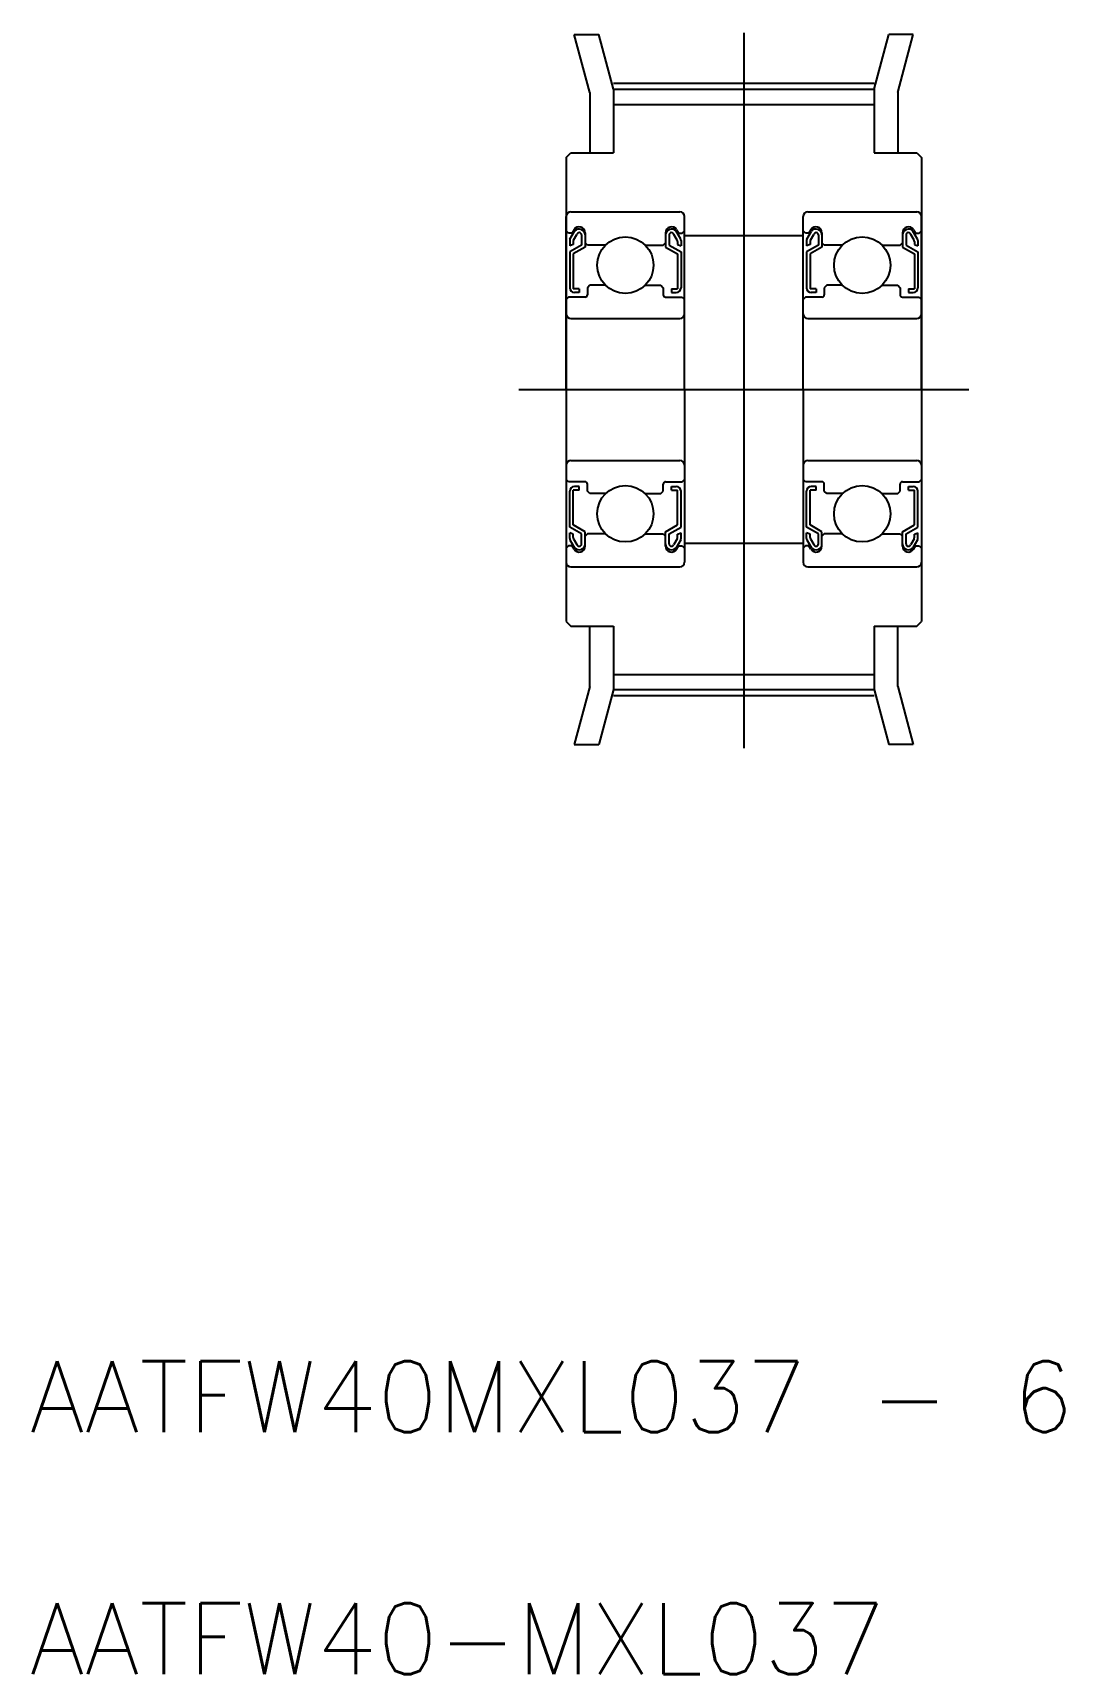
# Model space of a CAD drawing. Extents: x 22 to 65.5, y 0.3 to 69.7.
import ezdxf
from ezdxf.enums import TextEntityAlignment as Align

# ---------------------------------------------------------------- set-up
doc = ezdxf.new("R2010")
doc.units = 0
doc.linetypes.add('CENTER', pattern=[50.8, 31.75, -6.35, 6.35, -6.35])
doc.layers.get('0').update_dxf_attribs({"linetype": 'CONTINUOUS'})
doc.layers.add('CENTER', color=1, linetype='CONTINUOUS')
doc.styles.get("Standard").update_dxf_attribs({"font": 'txt.shx', "bigfont": 'bigfont.shx'})

msp = doc.modelspace()

# ---------------------------------------------------------------- linework, layer by layer
at = {"color": 7, "linetype": 'CONTINUOUS'}
for p, q in [((45.491, 67.136), (44.834, 69.587)), ((44.834, 69.587), (45.869, 69.587)), ((46.491, 67.267), (45.869, 69.587)), ((57.491, 67.267), (58.112, 69.587)), ((59.147, 69.587), (58.112, 69.587)), ((58.491, 67.136), (59.147, 69.587)), ((46.491, 67.267), (57.491, 67.267)), ((46.491, 67.267), (46.491, 64.587)), ((57.491, 67.267), (57.491, 64.587)), ((45.491, 67.136), (45.491, 64.587)), ((46.491, 66.627), (57.491, 66.627)), ((58.491, 67.136), (58.491, 64.587)), ((44.491, 64.387), (44.691, 64.587)), ((44.691, 64.587), (46.491, 64.587)), ((57.491, 64.587), (59.291, 64.587)), ((59.291, 64.587), (59.491, 64.387)), ((44.491, 64.387), (44.491, 44.787)), ((59.491, 64.387), (59.491, 44.787)), ((44.491, 54.587), (44.491, 61.887)), ((44.691, 62.087), (49.291, 62.087)), ((49.491, 54.587), (49.491, 61.887)), ((54.491, 54.587), (54.491, 61.887)), ((54.691, 62.087), (59.291, 62.087)), ((59.491, 54.587), (59.491, 61.887)), ((44.591, 61.187), (44.491, 61.287)), ((44.741, 61.187), (44.591, 61.187)), ((44.654, 60.934), (44.851, 61.276)), ((44.824, 61.332), (44.741, 61.187)), ((44.804, 60.894), (44.943, 61.135)), ((45.141, 61.112), (45.141, 60.687)), ((45.291, 61.207), (45.291, 60.787)), ((45.291, 61.112), (45.291, 60.601)), ((48.691, 61.207), (48.691, 60.787)), ((48.691, 61.112), (48.691, 60.601)), ((48.841, 61.112), (48.841, 60.687)), ((49.177, 60.894), (49.038, 61.135)), ((49.327, 60.934), (49.13, 61.276)), ((49.157, 61.332), (49.241, 61.187)), ((49.241, 61.187), (49.391, 61.187)), ((49.391, 61.187), (49.491, 61.287)), ((49.491, 61.087), (54.491, 61.087)), ((54.591, 61.187), (54.491, 61.287)), ((54.741, 61.187), (54.591, 61.187)), ((54.654, 60.934), (54.851, 61.276)), ((54.824, 61.332), (54.741, 61.187)), ((54.804, 60.894), (54.943, 61.135)), ((55.141, 61.112), (55.141, 60.687)), ((55.291, 61.207), (55.291, 60.787)), ((55.291, 61.112), (55.291, 60.601)), ((58.691, 61.207), (58.691, 60.787)), ((58.691, 61.112), (58.691, 60.601)), ((58.841, 61.112), (58.841, 60.687)), ((59.177, 60.894), (59.038, 61.135)), ((59.327, 60.934), (59.13, 61.276)), ((59.157, 61.332), (59.241, 61.187)), ((59.241, 61.187), (59.391, 61.187)), ((59.391, 61.187), (59.491, 61.287)), ((44.641, 60.884), (44.641, 60.651)), ((44.791, 60.705), (44.641, 60.651)), ((45.141, 60.687), (44.641, 60.399)), ((44.641, 60.399), (44.641, 58.887)), ((44.791, 60.844), (44.791, 60.705)), ((45.291, 60.601), (44.791, 60.312)), ((45.391, 60.687), (45.291, 60.787)), ((46.157, 60.687), (45.391, 60.687)), ((47.824, 60.687), (48.591, 60.687)), ((48.591, 60.687), (48.691, 60.787)), ((48.691, 60.601), (49.191, 60.312)), ((48.841, 60.687), (49.341, 60.399)), ((49.191, 60.844), (49.191, 60.705)), ((49.191, 60.705), (49.341, 60.651)), ((49.341, 60.884), (49.341, 60.651)), ((49.341, 60.399), (49.341, 58.887)), ((54.641, 60.884), (54.641, 60.651)), ((54.791, 60.705), (54.641, 60.651)), ((55.141, 60.687), (54.641, 60.399)), ((54.641, 60.399), (54.641, 58.887)), ((54.791, 60.844), (54.791, 60.705)), ((55.291, 60.601), (54.791, 60.312)), ((55.391, 60.687), (55.291, 60.787)), ((56.157, 60.687), (55.391, 60.687)), ((57.824, 60.687), (58.591, 60.687)), ((58.591, 60.687), (58.691, 60.787)), ((58.691, 60.601), (59.191, 60.312)), ((58.841, 60.687), (59.341, 60.399)), ((59.191, 60.844), (59.191, 60.705)), ((59.191, 60.705), (59.341, 60.651)), ((59.341, 60.884), (59.341, 60.651)), ((59.341, 60.399), (59.341, 58.887)), ((44.791, 60.312), (44.791, 58.837)), ((49.191, 60.312), (49.191, 58.837)), ((54.791, 60.312), (54.791, 58.837)), ((59.191, 60.312), (59.191, 58.837)), ((45.491, 58.987), (45.391, 58.887)), ((46.157, 58.987), (45.491, 58.987)), ((47.824, 58.987), (48.491, 58.987)), ((48.491, 58.987), (48.591, 58.887)), ((55.491, 58.987), (55.391, 58.887)), ((56.157, 58.987), (55.491, 58.987)), ((57.824, 58.987), (58.491, 58.987)), ((58.491, 58.987), (58.591, 58.887)), ((44.591, 58.487), (44.491, 58.387)), ((45.291, 58.487), (44.591, 58.487)), ((45.041, 58.837), (44.791, 58.837)), ((45.041, 58.687), (44.841, 58.687)), ((45.041, 58.837), (45.041, 58.687)), ((45.391, 58.887), (45.391, 58.587)), ((48.591, 58.887), (48.591, 58.587)), ((48.691, 58.487), (49.391, 58.487)), ((48.941, 58.837), (49.191, 58.837)), ((48.941, 58.837), (48.941, 58.687)), ((48.941, 58.687), (49.141, 58.687)), ((49.391, 58.487), (49.491, 58.387)), ((54.591, 58.487), (54.491, 58.387)), ((55.291, 58.487), (54.591, 58.487)), ((55.041, 58.837), (54.791, 58.837)), ((55.041, 58.687), (54.841, 58.687)), ((55.041, 58.837), (55.041, 58.687)), ((55.391, 58.887), (55.391, 58.587)), ((58.591, 58.887), (58.591, 58.587)), ((58.691, 58.487), (59.391, 58.487)), ((58.941, 58.837), (59.191, 58.837)), ((58.941, 58.837), (58.941, 58.687)), ((58.941, 58.687), (59.141, 58.687)), ((59.391, 58.487), (59.491, 58.387)), ((44.491, 58.237), (44.491, 58.237)), ((44.691, 57.587), (49.291, 57.587)), ((54.491, 58.237), (54.491, 58.237)), ((54.691, 57.587), (59.291, 57.587)), ((44.491, 56.412), (44.491, 56.412)), ((54.491, 56.412), (54.491, 56.412)), ((44.491, 54.587), (44.491, 47.287)), ((49.491, 54.587), (49.491, 47.287)), ((54.491, 54.587), (54.491, 47.287)), ((59.491, 54.587), (59.491, 47.287)), ((44.691, 51.587), (49.291, 51.587)), ((54.691, 51.587), (59.291, 51.587)), ((44.591, 50.687), (44.491, 50.787)), ((45.291, 50.687), (44.591, 50.687)), ((48.691, 50.687), (49.391, 50.687)), ((49.391, 50.687), (49.491, 50.787)), ((54.591, 50.687), (54.491, 50.787)), ((55.291, 50.687), (54.591, 50.687)), ((58.691, 50.687), (59.391, 50.687)), ((59.391, 50.687), (59.491, 50.787)), ((44.641, 48.776), (44.641, 50.287)), ((44.791, 48.863), (44.791, 50.337)), ((45.041, 50.337), (44.791, 50.337)), ((45.041, 50.487), (44.841, 50.487)), ((45.041, 50.337), (45.041, 50.487)), ((45.391, 50.287), (45.391, 50.587)), ((45.491, 50.187), (45.391, 50.287)), ((46.157, 50.187), (45.491, 50.187)), ((47.824, 50.187), (48.491, 50.187)), ((48.491, 50.187), (48.591, 50.287)), ((48.591, 50.287), (48.591, 50.587)), ((48.941, 50.487), (49.141, 50.487)), ((48.941, 50.337), (48.941, 50.487)), ((48.941, 50.337), (49.191, 50.337)), ((49.191, 48.863), (49.191, 50.337)), ((49.341, 48.776), (49.341, 50.287)), ((54.641, 48.776), (54.641, 50.287)), ((54.791, 48.863), (54.791, 50.337)), ((55.041, 50.337), (54.791, 50.337)), ((55.041, 50.487), (54.841, 50.487)), ((55.041, 50.337), (55.041, 50.487)), ((55.391, 50.287), (55.391, 50.587)), ((55.491, 50.187), (55.391, 50.287)), ((56.157, 50.187), (55.491, 50.187)), ((57.824, 50.187), (58.491, 50.187)), ((58.491, 50.187), (58.591, 50.287)), ((58.591, 50.287), (58.591, 50.587)), ((58.941, 50.487), (59.141, 50.487)), ((58.941, 50.337), (58.941, 50.487)), ((58.941, 50.337), (59.191, 50.337)), ((59.191, 48.863), (59.191, 50.337)), ((59.341, 48.776), (59.341, 50.287)), ((45.141, 48.487), (44.641, 48.776)), ((45.291, 48.574), (44.791, 48.863)), ((45.291, 48.062), (45.291, 48.574)), ((48.691, 48.574), (49.191, 48.863)), ((48.691, 48.062), (48.691, 48.574)), ((48.841, 48.487), (49.341, 48.776)), ((55.141, 48.487), (54.641, 48.776)), ((55.291, 48.574), (54.791, 48.863)), ((55.291, 48.062), (55.291, 48.574)), ((58.691, 48.574), (59.191, 48.863)), ((58.691, 48.062), (58.691, 48.574)), ((58.841, 48.487), (59.341, 48.776)), ((44.591, 47.987), (44.491, 47.887)), ((44.741, 47.987), (44.591, 47.987)), ((44.791, 48.469), (44.641, 48.524)), ((44.641, 48.291), (44.641, 48.524)), ((44.654, 48.241), (44.851, 47.899)), ((44.824, 47.843), (44.741, 47.987)), ((44.791, 48.331), (44.791, 48.469)), ((44.804, 48.281), (44.943, 48.04)), ((45.141, 48.062), (45.141, 48.487)), ((45.391, 48.487), (45.291, 48.387)), ((45.291, 47.968), (45.291, 48.387)), ((46.157, 48.487), (45.391, 48.487)), ((47.824, 48.487), (48.591, 48.487)), ((48.591, 48.487), (48.691, 48.387)), ((48.691, 47.968), (48.691, 48.387)), ((48.841, 48.062), (48.841, 48.487)), ((49.177, 48.281), (49.038, 48.04)), ((49.327, 48.241), (49.13, 47.899)), ((49.157, 47.843), (49.241, 47.987)), ((49.191, 48.469), (49.341, 48.524)), ((49.191, 48.331), (49.191, 48.469)), ((49.241, 47.987), (49.391, 47.987)), ((49.341, 48.291), (49.341, 48.524)), ((49.391, 47.987), (49.491, 47.887)), ((49.491, 48.087), (54.491, 48.087)), ((54.591, 47.987), (54.491, 47.887)), ((54.741, 47.987), (54.591, 47.987)), ((54.791, 48.469), (54.641, 48.524)), ((54.641, 48.291), (54.641, 48.524)), ((54.654, 48.241), (54.851, 47.899)), ((54.824, 47.843), (54.741, 47.987)), ((54.791, 48.331), (54.791, 48.469)), ((54.804, 48.281), (54.943, 48.04)), ((55.141, 48.062), (55.141, 48.487)), ((55.391, 48.487), (55.291, 48.387)), ((55.291, 47.968), (55.291, 48.387)), ((56.157, 48.487), (55.391, 48.487)), ((57.824, 48.487), (58.591, 48.487)), ((58.591, 48.487), (58.691, 48.387)), ((58.691, 47.968), (58.691, 48.387)), ((58.841, 48.062), (58.841, 48.487)), ((59.177, 48.281), (59.038, 48.04)), ((59.327, 48.241), (59.13, 47.899)), ((59.157, 47.843), (59.241, 47.987)), ((59.191, 48.469), (59.341, 48.524)), ((59.191, 48.331), (59.191, 48.469)), ((59.241, 47.987), (59.391, 47.987)), ((59.341, 48.291), (59.341, 48.524)), ((59.391, 47.987), (59.491, 47.887)), ((44.691, 47.087), (49.291, 47.087)), ((54.691, 47.087), (59.291, 47.087)), ((44.491, 44.787), (44.691, 44.587)), ((44.691, 44.587), (46.491, 44.587)), ((45.491, 42.039), (45.491, 44.587)), ((46.491, 44.587), (46.491, 41.907)), ((57.491, 44.587), (57.491, 41.907)), ((57.491, 44.587), (59.291, 44.587)), ((58.491, 42.039), (58.491, 44.587)), ((59.291, 44.587), (59.491, 44.787)), ((46.491, 42.547), (57.491, 42.547)), ((45.491, 42.039), (44.834, 39.587)), ((46.491, 41.907), (45.869, 39.587)), ((46.491, 41.907), (57.491, 41.907)), ((57.491, 41.907), (58.112, 39.587)), ((58.491, 42.039), (59.147, 39.587)), ((44.834, 39.587), (45.869, 39.587)), ((59.147, 39.587), (58.112, 39.587))]:
    msp.add_line(p, q, dxfattribs=at)
for centre in [(46.991, 59.837), (56.991, 59.837), (46.991, 49.337), (56.991, 49.337)]:
    msp.add_circle(centre, 1.191, dxfattribs=at)
for centre, radius, start, end in [((44.691, 61.887), 0.2, 90, 180), ((49.291, 61.887), 0.2, 0, 90), ((54.691, 61.887), 0.2, 90, 180), ((59.291, 61.887), 0.2, 0, 90), ((45.041, 61.207), 0.25, 359.99956, 150.00021), ((45.041, 61.112), 0.25, 0, 139.19441), ((45.041, 61.112), 0.1, 0, 167.12492), ((48.941, 61.207), 0.25, 29.99979, 180.00044), ((48.941, 61.112), 0.25, 40.80559, 180), ((48.941, 61.112), 0.1, 12.87508, 180), ((55.041, 61.207), 0.25, 359.99956, 150.00021), ((55.041, 61.112), 0.25, 0, 139.19441), ((55.041, 61.112), 0.1, 0, 167.12492), ((58.941, 61.207), 0.25, 29.99979, 180.00044), ((58.941, 61.112), 0.25, 40.80559, 180), ((58.941, 61.112), 0.1, 12.87508, 180), ((44.741, 60.884), 0.1, 150.00032, 180.0006), ((44.891, 60.844), 0.1, 150.00032, 180.0006), ((49.091, 60.844), 0.1, 359.9994, 29.99968), ((49.241, 60.884), 0.1, 359.9994, 29.99968), ((54.741, 60.884), 0.1, 150.00032, 180.0006), ((54.891, 60.844), 0.1, 150.00032, 180.0006), ((59.091, 60.844), 0.1, 359.9994, 29.99968), ((59.241, 60.884), 0.1, 359.9994, 29.99968), ((44.841, 58.887), 0.2, 180.00032, 270.00031), ((45.291, 58.587), 0.1, 270.00058, 0), ((48.691, 58.587), 0.1, 180, 269.99942), ((49.141, 58.887), 0.2, 269.99969, 359.99968), ((54.841, 58.887), 0.2, 180.00032, 270.00031), ((55.291, 58.587), 0.1, 270.00058, 0), ((58.691, 58.587), 0.1, 180, 269.99942), ((59.141, 58.887), 0.2, 269.99969, 359.99968), ((44.691, 57.787), 0.2, 180, 270), ((49.291, 57.787), 0.2, 270, 0), ((54.691, 57.787), 0.2, 180, 270), ((59.291, 57.787), 0.2, 270, 0), ((44.691, 51.387), 0.2, 90, 180), ((49.291, 51.387), 0.2, 0, 90), ((54.691, 51.387), 0.2, 90, 180), ((59.291, 51.387), 0.2, 0, 90), ((45.291, 50.587), 0.1, 0, 89.99942), ((48.691, 50.587), 0.1, 90.00058, 180), ((55.291, 50.587), 0.1, 0, 89.99942), ((58.691, 50.587), 0.1, 90.00058, 180), ((44.841, 50.287), 0.2, 89.99969, 179.99968), ((49.141, 50.287), 0.2, 0.00032, 90.00031), ((54.841, 50.287), 0.2, 89.99969, 179.99968), ((59.141, 50.287), 0.2, 0.00032, 90.00031), ((44.741, 48.291), 0.1, 179.9994, 209.99968), ((44.891, 48.331), 0.1, 179.9994, 209.99968), ((45.041, 47.968), 0.25, 209.99979, 0.00044), ((45.041, 48.062), 0.25, 220.80559, 0), ((45.041, 48.062), 0.1, 192.87508, 0), ((48.941, 48.062), 0.25, 180, 319.19441), ((48.941, 47.968), 0.25, 179.99956, 330.00021), ((48.941, 48.062), 0.1, 180, 347.12492), ((49.091, 48.331), 0.1, 330.00032, 0.0006), ((49.241, 48.291), 0.1, 330.00032, 0.0006), ((54.741, 48.291), 0.1, 179.9994, 209.99968), ((54.891, 48.331), 0.1, 179.9994, 209.99968), ((55.041, 47.968), 0.25, 209.99979, 0.00044), ((55.041, 48.062), 0.25, 220.80559, 0), ((55.041, 48.062), 0.1, 192.87508, 0), ((58.941, 48.062), 0.25, 180, 319.19441), ((58.941, 47.968), 0.25, 179.99956, 330.00021), ((58.941, 48.062), 0.1, 180, 347.12492), ((59.091, 48.331), 0.1, 330.00032, 0.0006), ((59.241, 48.291), 0.1, 330.00032, 0.0006), ((44.691, 47.287), 0.2, 180, 270), ((49.291, 47.287), 0.2, 270, 0), ((54.691, 47.287), 0.2, 180, 270), ((59.291, 47.287), 0.2, 270, 0)]:
    msp.add_arc(centre, radius, start, end, dxfattribs=at)
at = {"layer": 'CENTER', "color": 1, "linetype": 'CENTER'}
for p, q in [((51.991, 69.653), (51.991, 39.439)), ((46.491, 67.522), (57.491, 67.522)), ((42.491, 54.587), (61.491, 54.587)), ((46.491, 41.652), (57.491, 41.652))]:
    msp.add_line(p, q, dxfattribs=at)

# ---------------------------------------------------------------- texts
at = {"color": 7, "linetype": 'CONTINUOUS'}
for s, p in [('AATFW40MXL037 - 6', (21.852, 9.634)), ('AATFW40-MXL037', (21.852, -0.586))]:
    msp.add_text(s, height=3, dxfattribs=at).set_placement(p, align=Align.BOTTOM_LEFT)

doc.saveas('drawing.dxf')
